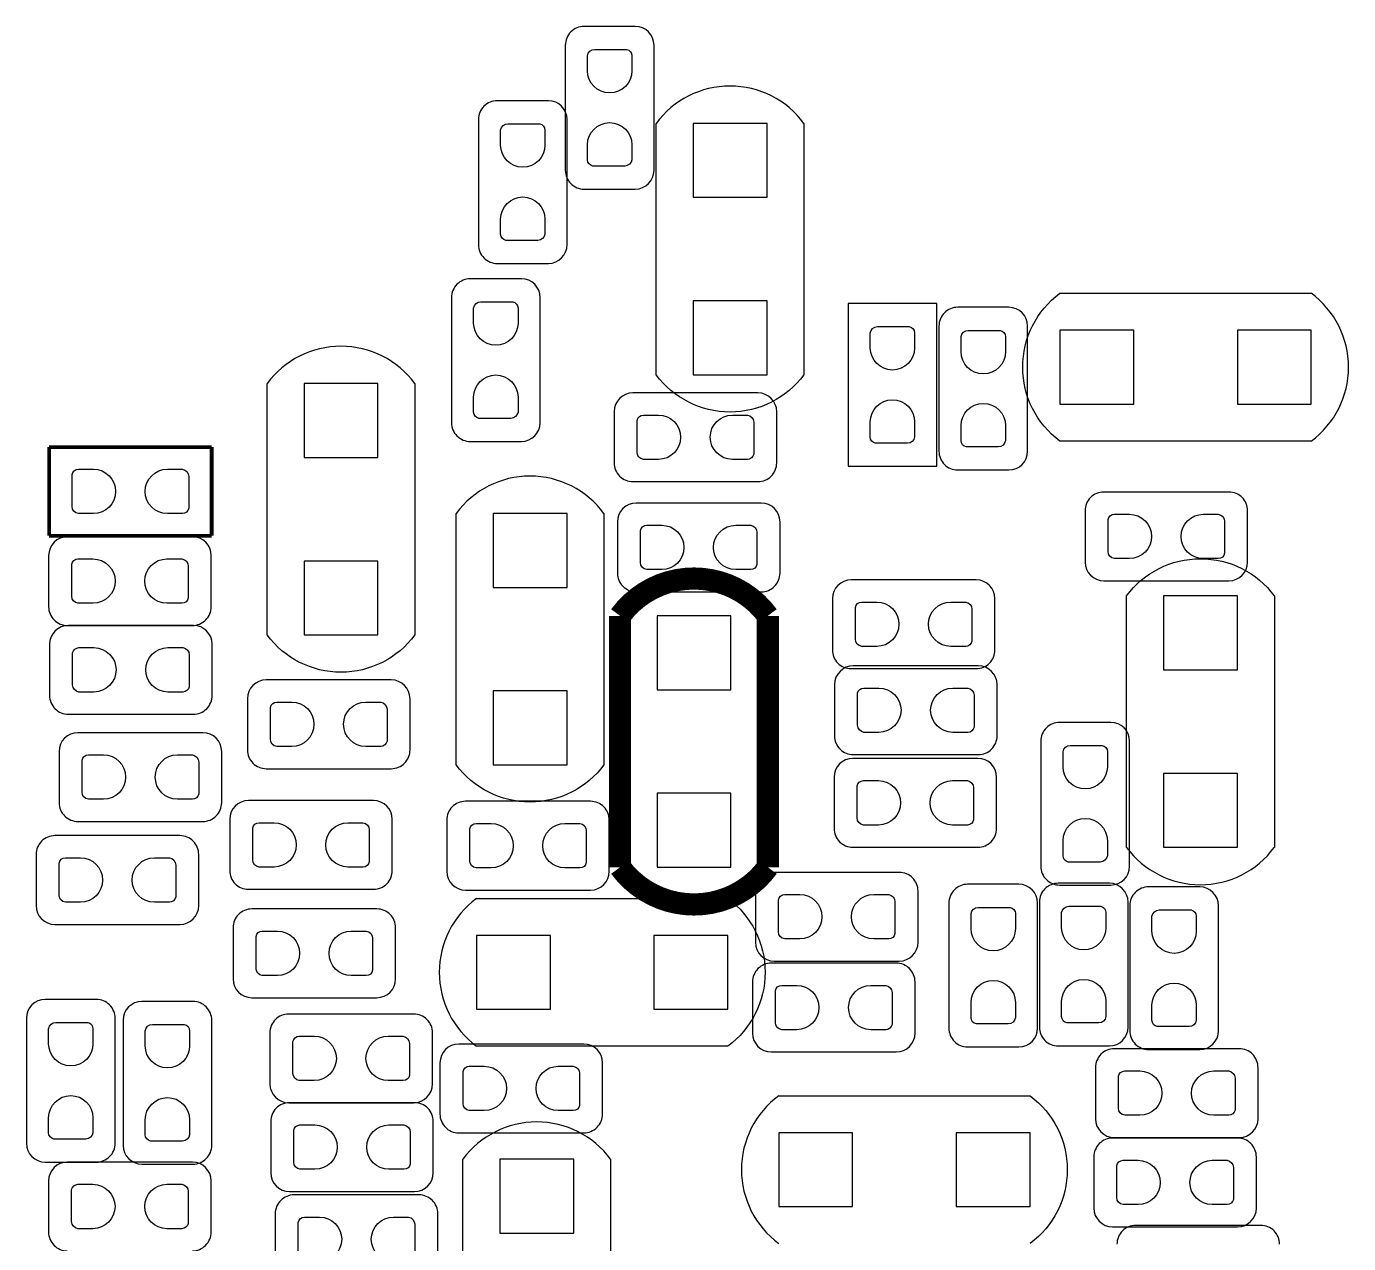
# Model space of a CAD drawing. Extents: x -19.8 to 77.6, y -11.3 to 44.7.
# Drawn here: x 33.5 to 42.44, y 23.92 to 32.15 of the extents above; entities that cross this region are included whole.
import ezdxf

# ---------------------------------------------------------------- set-up
doc = ezdxf.new("R2010")
doc.units = 0
for name, color, linetype in [('PG_ASSEMBLY_BOTTOM', 12, 'CONTINUOUS'), ('PG_SILKSCREEN_BOTTOM', 7, 'CONTINUOUS'), ('PIN_BOTTOM', 52, 'CONTINUOUS')]:
    doc.layers.add(name, color=color, linetype=linetype)

msp = doc.modelspace()

# ---------------------------------------------------------------- linework, layer by layer
at = {"layer": 'PG_ASSEMBLY_BOTTOM'}
for points in [[(37.268429, 32.149821, 0.414214), (37.141429, 32.022821)], [(37.741631, 32.022821, 0.414135), (37.614631, 32.149821)], [(38.755853, 31.494247, 0.504928), (37.756059, 31.494247)], [(36.680419, 31.64713, 0.414214), (36.553419, 31.52013)], [(37.153621, 31.52013, 0.414135), (37.026621, 31.64713)], [(37.141429, 31.176722, 0.414253), (37.268429, 31.049722)], [(37.614631, 31.049722, 0.414174), (37.741631, 31.176722)], [(36.553419, 30.674031, 0.414253), (36.680419, 30.547031)], [(37.026621, 30.547031, 0.414174), (37.153621, 30.674031)], [(36.498098, 30.443221, 0.414214), (36.371098, 30.316221)], [(36.9713, 30.316221, 0.414135), (36.8443, 30.443221)], [(40.487854, 29.345611, -0.503873), (40.487854, 30.345405)], [(42.188079, 29.345611, 0.504928), (42.188079, 30.345405)], [(39.795983, 30.250409, 0.414214), (39.668983, 30.123409)], [(40.269185, 30.123409, 0.414135), (40.142185, 30.250409)], [(36.123423, 29.734485, 0.504928), (35.123628, 29.734485)], [(38.755853, 29.794022, -0.503873), (37.756059, 29.794022)], [(37.598579, 29.671493, 0.414135), (37.471579, 29.544493)], [(38.571678, 29.544493, 0.414174), (38.444678, 29.671493)], [(36.371098, 29.470121, 0.414253), (36.498098, 29.343121)], [(36.8443, 29.343121, 0.414174), (36.9713, 29.470121)], [(39.668983, 29.27731, 0.414253), (39.795983, 29.15031)], [(40.142185, 29.15031, 0.414174), (40.269185, 29.27731)], [(37.471579, 29.198291, 0.414214), (37.598579, 29.071291)], [(38.444678, 29.071291, 0.414253), (38.571678, 29.198291)], [(37.402795, 28.856356, 0.504928), (36.403001, 28.856356)], [(40.784755, 29.000958, 0.414253), (40.657755, 28.873958)], [(41.757854, 28.873958, 0.414214), (41.630854, 29.000958)], [(37.620727, 28.926333, 0.414135), (37.493727, 28.799333)], [(38.593827, 28.799333, 0.414174), (38.466827, 28.926333)], [(33.772577, 28.698723, 0.414135), (33.645577, 28.571723)], [(34.745676, 28.571723, 0.414174), (34.618676, 28.698723)], [(40.938425, 28.298115, -0.503873), (41.938219, 28.298115)], [(37.493727, 28.453131, 0.414214), (37.620727, 28.326131)], [(38.466827, 28.326131, 0.414253), (38.593827, 28.453131)], [(40.657755, 28.527756, 0.414174), (40.784755, 28.400756)], [(41.630854, 28.400756, 0.414135), (41.757854, 28.527756)], [(39.075335, 28.406877, 0.414135), (38.948335, 28.279877)], [(40.048434, 28.279877, 0.414174), (39.921434, 28.406877)], [(33.645577, 28.225521, 0.414214), (33.772577, 28.098521)], [(34.618676, 28.098521, 0.414253), (34.745676, 28.225521)], [(33.778927, 28.098521, 0.414135), (33.651927, 27.971521)], [(34.752026, 27.971521, 0.414174), (34.625026, 28.098521)], [(36.123423, 28.034259, -0.503873), (35.123628, 28.034259)], [(38.948335, 27.933675, 0.414214), (39.075335, 27.806675)], [(39.921434, 27.806675, 0.414253), (40.048434, 27.933675)], [(39.089559, 27.825471, 0.414135), (38.962559, 27.698471)], [(40.062658, 27.698471, 0.414174), (39.935658, 27.825471)], [(35.117735, 27.730196, 0.414135), (34.990735, 27.603196)], [(36.090835, 27.603196, 0.414174), (35.963835, 27.730196)], [(33.651927, 27.625319, 0.414214), (33.778927, 27.498319)], [(34.625026, 27.498319, 0.414253), (34.752026, 27.625319)], [(33.843417, 27.373326, 0.414135), (33.716417, 27.246326)], [(34.816517, 27.246326, 0.414174), (34.689517, 27.373326)], [(40.485593, 27.443201, 0.414214), (40.358593, 27.316201)], [(40.958795, 27.316201, 0.414135), (40.831795, 27.443201)], [(38.962559, 27.352269, 0.414214), (39.089559, 27.225269)], [(39.935658, 27.225269, 0.414253), (40.062658, 27.352269)], [(34.990735, 27.256994, 0.414214), (35.117735, 27.129994)], [(35.963835, 27.129994, 0.414253), (36.090835, 27.256994)], [(39.086536, 27.199133, 0.414135), (38.959536, 27.072133)], [(40.059635, 27.072133, 0.414174), (39.932635, 27.199133)], [(37.402795, 27.156131, -0.503873), (36.403001, 27.156131)], [(33.716417, 26.900124, 0.414214), (33.843417, 26.773124)], [(34.689517, 26.773124, 0.414253), (34.816517, 26.900124)], [(34.997568, 26.914627, 0.414135), (34.870568, 26.787627)], [(35.970667, 26.787627, 0.414174), (35.843667, 26.914627)], [(36.465993, 26.909243, 0.414253), (36.338993, 26.782243)], [(37.439092, 26.782243, 0.414214), (37.312092, 26.909243)], [(33.687995, 26.677137, 0.414253), (33.560995, 26.550137)], [(34.661094, 26.550137, 0.414214), (34.534094, 26.677137)], [(38.959536, 26.725931, 0.414214), (39.086536, 26.598931)], [(39.932635, 26.598931, 0.414253), (40.059635, 26.725931)], [(40.938425, 26.597889, 0.504928), (41.938219, 26.597889)], [(34.870568, 26.441425, 0.414214), (34.997568, 26.314425)], [(35.843667, 26.314425, 0.414253), (35.970667, 26.441425)], [(36.338993, 26.436041, 0.414174), (36.465993, 26.309041)], [(37.312092, 26.309041, 0.414135), (37.439092, 26.436041)], [(38.554711, 26.428929, 0.414253), (38.427711, 26.301929)], [(39.52781, 26.301929, 0.414214), (39.40081, 26.428929)], [(40.358593, 26.470102, 0.414253), (40.485593, 26.343102)], [(40.831795, 26.343102, 0.414174), (40.958795, 26.470102)], [(39.863293, 26.348207, 0.414214), (39.736293, 26.221207)], [(40.336495, 26.221207, 0.414135), (40.209495, 26.348207)], [(40.475992, 26.355015, 0.414214), (40.348992, 26.228015)], [(40.949194, 26.228015, 0.414135), (40.822194, 26.355015)], [(41.087294, 26.330681, 0.414214), (40.960294, 26.203681)], [(41.560496, 26.203681, 0.414135), (41.433496, 26.330681)], [(36.540999, 26.252729, 0.504928), (36.540999, 25.252934)], [(38.241224, 26.252729, -0.503873), (38.241224, 25.252934)], [(33.560995, 26.203935, 0.414174), (33.687995, 26.076935)], [(34.534094, 26.076935, 0.414135), (34.661094, 26.203935)], [(35.02025, 26.181482, 0.414253), (34.89325, 26.054482)], [(35.993349, 26.054482, 0.414214), (35.866349, 26.181482)], [(38.427711, 25.955727, 0.414174), (38.554711, 25.828727)], [(39.40081, 25.828727, 0.414135), (39.52781, 25.955727)], [(38.534569, 25.814706, 0.414253), (38.407569, 25.687706)], [(39.507668, 25.687706, 0.414214), (39.380668, 25.814706)], [(34.89325, 25.70828, 0.414174), (35.02025, 25.58128)], [(35.866349, 25.58128, 0.414135), (35.993349, 25.70828)], [(33.622488, 25.569367, 0.414174), (33.495488, 25.442367)], [(34.09569, 25.442367, 0.414253), (33.96869, 25.569367)], [(34.276284, 25.555677, 0.414174), (34.149284, 25.428677)], [(34.749486, 25.428677, 0.414253), (34.622486, 25.555677)], [(35.269627, 25.470841, 0.414253), (35.142627, 25.343841)], [(36.242727, 25.343841, 0.414214), (36.115727, 25.470841)], [(38.407569, 25.341504, 0.414174), (38.534569, 25.214504)], [(39.380668, 25.214504, 0.414135), (39.507668, 25.341504)], [(39.736293, 25.375108, 0.414253), (39.863293, 25.248108)], [(40.209495, 25.248108, 0.414174), (40.336495, 25.375108)], [(40.348992, 25.381915, 0.414253), (40.475992, 25.254915)], [(40.822194, 25.254915, 0.414174), (40.949194, 25.381915)], [(40.960294, 25.357582, 0.414253), (41.087294, 25.230582)], [(41.433496, 25.230582, 0.414174), (41.560496, 25.357582)], [(36.420273, 25.267437, 0.414135), (36.293273, 25.140437)], [(37.393372, 25.140437, 0.414174), (37.266372, 25.267437)], [(40.855138, 25.235865, 0.414253), (40.728138, 25.108865)], [(41.828237, 25.108865, 0.414214), (41.701237, 25.235865)], [(35.142627, 24.997639, 0.414174), (35.269627, 24.870639)], [(36.115727, 24.870639, 0.414135), (36.242727, 24.997639)], [(35.274987, 24.870664, 0.414253), (35.147987, 24.743664)], [(36.248086, 24.743664, 0.414214), (36.121086, 24.870664)], [(38.585369, 24.918238, 0.504928), (38.585369, 23.918443)], [(40.285594, 24.918238, -0.503873), (40.285594, 23.918443)], [(36.293273, 24.794235, 0.414214), (36.420273, 24.667235)], [(37.266372, 24.667235, 0.414253), (37.393372, 24.794235)], [(37.448007, 24.488369, 0.504928), (36.448213, 24.488369)], [(40.728138, 24.762663, 0.414174), (40.855138, 24.635663)], [(41.701237, 24.635663, 0.414135), (41.828237, 24.762663)], [(40.843987, 24.63165, 0.414253), (40.716987, 24.50465)], [(41.817087, 24.50465, 0.414214), (41.690087, 24.63165)], [(33.495488, 24.596268, 0.414135), (33.622488, 24.469268)], [(33.96869, 24.469268, 0.414214), (34.09569, 24.596268)], [(34.149284, 24.582577, 0.414135), (34.276284, 24.455577)], [(34.622486, 24.455577, 0.414214), (34.749486, 24.582577)], [(33.772119, 24.46909, 0.414135), (33.645119, 24.34209)], [(34.745219, 24.34209, 0.414174), (34.618219, 24.46909)], [(35.147987, 24.397462, 0.414174), (35.274987, 24.270462)], [(36.121086, 24.270462, 0.414135), (36.248086, 24.397462)], [(35.305746, 24.247373, 0.414253), (35.178746, 24.120373)], [(36.278845, 24.120373, 0.414214), (36.151845, 24.247373)], [(40.716987, 24.158448, 0.414174), (40.843987, 24.031448)], [(41.690087, 24.031448, 0.414135), (41.817087, 24.158448)], [(33.645119, 23.995888, 0.414214), (33.772119, 23.868888)], [(34.618219, 23.868888, 0.414253), (34.745219, 23.995888)], [(41.000451, 24.041303, 0.414253), (40.873451, 23.914303)], [(41.973551, 23.914303, 0.414214), (41.846551, 24.041303)]]:
    msp.add_lwpolyline(points, format="xyb", dxfattribs=at)
for points in [[(37.614631, 32.149821), (37.268429, 32.149821)], [(37.141429, 32.022821), (37.141429, 31.176722)], [(37.741631, 31.176722), (37.741631, 32.022821)], [(37.026621, 31.64713), (36.680419, 31.64713)], [(36.553419, 31.52013), (36.553419, 30.674031)], [(37.153621, 30.674031), (37.153621, 31.52013)], [(37.755957, 29.794124), (37.755957, 31.494146)], [(38.755955, 31.494146), (38.755955, 29.794124)], [(37.268429, 31.049722), (37.614631, 31.049722)], [(36.680419, 30.547031), (37.026621, 30.547031)], [(36.8443, 30.443221), (36.498098, 30.443221)], [(40.487956, 30.345507), (42.187978, 30.345507)], [(36.371098, 30.316221), (36.371098, 29.470121)], [(36.9713, 29.470121), (36.9713, 30.316221)], [(39.654531, 30.275581), (39.054532, 30.275581)], [(39.054532, 30.275581), (39.054532, 29.175761)], [(39.654531, 29.175761), (39.654531, 30.275581)], [(40.142185, 30.250409), (39.795983, 30.250409)], [(39.668983, 30.123409), (39.668983, 29.27731)], [(40.269185, 29.27731), (40.269185, 30.123409)], [(35.123526, 28.034361), (35.123526, 29.734383)], [(36.123524, 29.734383), (36.123524, 28.034361)], [(38.444678, 29.671493), (37.598579, 29.671493)], [(37.471579, 29.544493), (37.471579, 29.198291)], [(38.571678, 29.198291), (38.571678, 29.544493)], [(36.498098, 29.343121), (36.8443, 29.343121)], [(42.187978, 29.345509), (40.487956, 29.345509)], [(39.054532, 29.175761), (39.654531, 29.175761)], [(37.598579, 29.071291), (38.444678, 29.071291)], [(39.795983, 29.15031), (40.142185, 29.15031)], [(41.630854, 29.000958), (40.784755, 29.000958)], [(38.466827, 28.926333), (37.620727, 28.926333)], [(36.402899, 27.156232), (36.402899, 28.856254)], [(37.402897, 28.856254), (37.402897, 27.156232)], [(40.657755, 28.873958), (40.657755, 28.527756)], [(41.757854, 28.527756), (41.757854, 28.873958)], [(37.493727, 28.799333), (37.493727, 28.453131)], [(38.593827, 28.453131), (38.593827, 28.799333)], [(34.618676, 28.698723), (33.772577, 28.698723)], [(33.645577, 28.571723), (33.645577, 28.225521)], [(34.745676, 28.225521), (34.745676, 28.571723)], [(39.921434, 28.406877), (39.075335, 28.406877)], [(40.784755, 28.400756), (41.630854, 28.400756)], [(37.620727, 28.326131), (38.466827, 28.326131)], [(38.948335, 28.279877), (38.948335, 27.933675)], [(40.048434, 27.933675), (40.048434, 28.279877)], [(40.938323, 26.597991), (40.938323, 28.298013)], [(41.938321, 28.298013), (41.938321, 26.597991)], [(33.772577, 28.098521), (34.618676, 28.098521)], [(34.625026, 28.098521), (33.778927, 28.098521)], [(33.651927, 27.971521), (33.651927, 27.625319)], [(34.752026, 27.625319), (34.752026, 27.971521)], [(39.935658, 27.825471), (39.089559, 27.825471)], [(35.963835, 27.730196), (35.117735, 27.730196)], [(39.075335, 27.806675), (39.921434, 27.806675)], [(38.962559, 27.698471), (38.962559, 27.352269)], [(40.062658, 27.352269), (40.062658, 27.698471)], [(34.990735, 27.603196), (34.990735, 27.256994)], [(36.090835, 27.256994), (36.090835, 27.603196)], [(33.778927, 27.498319), (34.625026, 27.498319)], [(34.689517, 27.373326), (33.843417, 27.373326)], [(40.831795, 27.443201), (40.485593, 27.443201)], [(40.358593, 27.316201), (40.358593, 26.470102)], [(40.958795, 26.470102), (40.958795, 27.316201)], [(33.716417, 27.246326), (33.716417, 26.900124)], [(34.816517, 26.900124), (34.816517, 27.246326)], [(39.932635, 27.199133), (39.086536, 27.199133)], [(39.089559, 27.225269), (39.935658, 27.225269)], [(35.117735, 27.129994), (35.963835, 27.129994)], [(38.959536, 27.072133), (38.959536, 26.725931)], [(40.059635, 26.725931), (40.059635, 27.072133)], [(35.843667, 26.914627), (34.997568, 26.914627)], [(37.312092, 26.909243), (36.465993, 26.909243)], [(33.843417, 26.773124), (34.689517, 26.773124)], [(34.870568, 26.787627), (34.870568, 26.441425)], [(35.970667, 26.441425), (35.970667, 26.787627)], [(36.338993, 26.782243), (36.338993, 26.436041)], [(37.439092, 26.436041), (37.439092, 26.782243)], [(34.534094, 26.677137), (33.687995, 26.677137)], [(39.086536, 26.598931), (39.932635, 26.598931)], [(33.560995, 26.550137), (33.560995, 26.203935)], [(34.661094, 26.203935), (34.661094, 26.550137)], [(39.40081, 26.428929), (38.554711, 26.428929)], [(34.997568, 26.314425), (35.843667, 26.314425)], [(36.465993, 26.309041), (37.312092, 26.309041)], [(38.427711, 26.301929), (38.427711, 25.955727)], [(39.52781, 25.955727), (39.52781, 26.301929)], [(40.209495, 26.348207), (39.863293, 26.348207)], [(40.822194, 26.355015), (40.475992, 26.355015)], [(40.485593, 26.343102), (40.831795, 26.343102)], [(41.433496, 26.330681), (41.087294, 26.330681)], [(36.5411, 26.25283), (38.241122, 26.25283)], [(39.736293, 26.221207), (39.736293, 25.375108)], [(40.336495, 25.375108), (40.336495, 26.221207)], [(40.348992, 26.228015), (40.348992, 25.381915)], [(40.949194, 25.381915), (40.949194, 26.228015)], [(35.866349, 26.181482), (35.02025, 26.181482)], [(40.960294, 26.203681), (40.960294, 25.357582)], [(41.560496, 25.357582), (41.560496, 26.203681)], [(33.687995, 26.076935), (34.534094, 26.076935)], [(34.89325, 26.054482), (34.89325, 25.70828)], [(35.993349, 25.70828), (35.993349, 26.054482)], [(39.380668, 25.814706), (38.534569, 25.814706)], [(38.554711, 25.828727), (39.40081, 25.828727)], [(38.407569, 25.687706), (38.407569, 25.341504)], [(39.507668, 25.341504), (39.507668, 25.687706)], [(33.96869, 25.569367), (33.622488, 25.569367)], [(34.622486, 25.555677), (34.276284, 25.555677)], [(35.02025, 25.58128), (35.866349, 25.58128)], [(33.495488, 25.442367), (33.495488, 24.596268)], [(34.09569, 24.596268), (34.09569, 25.442367)], [(34.149284, 25.428677), (34.149284, 24.582577)], [(34.749486, 24.582577), (34.749486, 25.428677)], [(36.115727, 25.470841), (35.269627, 25.470841)], [(35.142627, 25.343841), (35.142627, 24.997639)], [(36.242727, 24.997639), (36.242727, 25.343841)], [(37.266372, 25.267437), (36.420273, 25.267437)], [(38.241122, 25.252832), (36.5411, 25.252832)], [(39.863293, 25.248108), (40.209495, 25.248108)], [(40.475992, 25.254915), (40.822194, 25.254915)], [(41.701237, 25.235865), (40.855138, 25.235865)], [(41.087294, 25.230582), (41.433496, 25.230582)], [(36.293273, 25.140437), (36.293273, 24.794235)], [(37.393372, 24.794235), (37.393372, 25.140437)], [(38.534569, 25.214504), (39.380668, 25.214504)], [(40.728138, 25.108865), (40.728138, 24.762663)], [(41.828237, 24.762663), (41.828237, 25.108865)], [(35.269627, 24.870639), (36.115727, 24.870639)], [(36.121086, 24.870664), (35.274987, 24.870664)], [(38.58547, 24.91834), (40.285492, 24.91834)], [(35.147987, 24.743664), (35.147987, 24.397462)], [(36.248086, 24.397462), (36.248086, 24.743664)], [(36.420273, 24.667235), (37.266372, 24.667235)], [(41.690087, 24.63165), (40.843987, 24.63165)], [(40.855138, 24.635663), (41.701237, 24.635663)], [(33.622488, 24.469268), (33.96869, 24.469268)], [(34.618219, 24.46909), (33.772119, 24.46909)], [(34.276284, 24.455577), (34.622486, 24.455577)], [(36.448111, 22.788245), (36.448111, 24.488267)], [(37.448109, 24.488267), (37.448109, 22.788245)], [(40.716987, 24.50465), (40.716987, 24.158448)], [(41.817087, 24.158448), (41.817087, 24.50465)], [(33.645119, 24.34209), (33.645119, 23.995888)], [(34.745219, 23.995888), (34.745219, 24.34209)], [(35.274987, 24.270462), (36.121086, 24.270462)], [(36.151845, 24.247373), (35.305746, 24.247373)], [(35.178746, 24.120373), (35.178746, 23.774171)], [(36.278845, 23.774171), (36.278845, 24.120373)], [(40.843987, 24.031448), (41.690087, 24.031448)], [(41.846551, 24.041303), (41.000451, 24.041303)]]:
    msp.add_lwpolyline(points, dxfattribs=at)
for points, const_width in [([(33.648904, 29.305275), (33.648904, 28.705277)], 0.0254), ([(34.748724, 29.305275), (33.648904, 29.305275)], 0.0254), ([(34.748724, 28.705277), (34.748724, 29.305275)], 0.0254), ([(33.648904, 28.705277), (34.748724, 28.705277)], 0.0254), ([(37.511609, 26.4636), (37.511609, 28.163622)], 0.100101), ([(38.511607, 28.163622), (38.511607, 26.4636)], 0.100101)]:
    msp.add_lwpolyline(points, dxfattribs=dict(at, const_width=const_width))
at = {"layer": 'PG_ASSEMBLY_BOTTOM', "const_width": 0.100101}
for points in [[(38.511505, 28.163723, 0.504928), (37.511711, 28.163723)], [(38.511505, 26.463498, -0.503873), (37.511711, 26.463498)]]:
    msp.add_lwpolyline(points, format="xyb", dxfattribs=at)
at = {"layer": 'PG_SILKSCREEN_BOTTOM'}
for points in [[(38.755853, 31.494247, 0.504928), (37.756059, 31.494247)], [(40.487854, 29.345611, -0.503873), (40.487854, 30.345405)], [(42.188079, 29.345611, 0.504928), (42.188079, 30.345405)], [(36.123423, 29.734485, 0.504928), (35.123628, 29.734485)], [(38.755853, 29.794022, -0.503873), (37.756059, 29.794022)], [(37.402795, 28.856356, 0.504928), (36.403001, 28.856356)], [(40.938425, 28.298115, -0.503873), (41.938219, 28.298115)], [(36.123423, 28.034259, -0.503873), (35.123628, 28.034259)], [(37.402795, 27.156131, -0.503873), (36.403001, 27.156131)], [(40.938425, 26.597889, 0.504928), (41.938219, 26.597889)], [(36.540999, 26.252729, 0.504928), (36.540999, 25.252934)], [(38.241224, 26.252729, -0.503873), (38.241224, 25.252934)], [(38.585369, 24.918238, 0.504928), (38.585369, 23.918443)], [(40.285594, 24.918238, -0.503873), (40.285594, 23.918443)], [(37.448007, 24.488369, 0.504928), (36.448213, 24.488369)]]:
    msp.add_lwpolyline(points, format="xyb", dxfattribs=at)
for points in [[(37.755957, 29.794124), (37.755957, 31.494146)], [(38.755955, 31.494146), (38.755955, 29.794124)], [(40.487956, 30.345507), (42.187978, 30.345507)], [(35.123526, 28.034361), (35.123526, 29.734383)], [(36.123524, 29.734383), (36.123524, 28.034361)], [(42.187978, 29.345509), (40.487956, 29.345509)], [(36.402899, 27.156232), (36.402899, 28.856254)], [(37.402897, 28.856254), (37.402897, 27.156232)], [(40.938323, 26.597991), (40.938323, 28.298013)], [(41.938321, 28.298013), (41.938321, 26.597991)], [(36.5411, 26.25283), (38.241122, 26.25283)], [(38.241122, 25.252832), (36.5411, 25.252832)], [(38.58547, 24.91834), (40.285492, 24.91834)], [(36.448111, 22.788245), (36.448111, 24.488267)], [(37.448109, 24.488267), (37.448109, 22.788245)]]:
    msp.add_lwpolyline(points, dxfattribs=at)
at = {"layer": 'PG_SILKSCREEN_BOTTOM', "const_width": 0.150089}
for points in [[(38.511505, 28.163723, 0.504928), (37.511711, 28.163723)], [(38.511505, 26.463498, -0.503873), (37.511711, 26.463498)]]:
    msp.add_lwpolyline(points, format="xyb", dxfattribs=at)
for points in [[(37.511609, 26.4636), (37.511609, 28.163622)], [(38.511607, 28.163622), (38.511607, 26.4636)]]:
    msp.add_lwpolyline(points, dxfattribs=at)
at = {"layer": 'PIN_BOTTOM'}
for points in [[(37.291543, 31.849771), (37.291543, 31.951371, -0.376179), (37.340032, 31.993865), (37.555932, 31.993865, -0.366061), (37.591721, 31.951371), (37.591721, 31.849771, -0.999182)], [(36.703533, 31.34708), (36.703533, 31.44868, -0.376179), (36.752022, 31.491174), (36.967922, 31.491174, -0.366061), (37.003711, 31.44868), (37.003711, 31.34708, -0.999182)], [(37.591721, 31.349493), (37.591721, 31.247893, -0.376179), (37.543232, 31.205399), (37.327332, 31.205399, -0.366061), (37.291543, 31.247893), (37.291543, 31.349493, -0.999182)], [(37.003711, 30.846801), (37.003711, 30.745201, -0.376179), (36.955222, 30.702707), (36.739322, 30.702707, -0.366061), (36.703533, 30.745201), (36.703533, 30.846801, -0.999182)], [(36.521212, 30.143171), (36.521212, 30.244771, -0.376179), (36.569701, 30.287265), (36.785601, 30.287265, -0.366061), (36.821389, 30.244771), (36.821389, 30.143171, -0.999182)], [(39.204443, 29.97581), (39.204443, 30.07741, -0.376179), (39.252931, 30.119904), (39.468831, 30.119904, -0.366061), (39.50462, 30.07741), (39.50462, 29.97581, -0.999182)], [(39.819097, 29.950359), (39.819097, 30.051959, -0.376179), (39.867586, 30.094453), (40.083486, 30.094453, -0.366061), (40.119275, 30.051959), (40.119275, 29.950359, -0.999182)], [(36.821389, 29.642892), (36.821389, 29.541292, -0.376179), (36.772901, 29.498798), (36.557001, 29.498798, -0.366061), (36.521212, 29.541292), (36.521212, 29.642892, -0.999182)], [(39.50462, 29.475532), (39.50462, 29.373932, -0.376179), (39.456131, 29.331437), (39.240231, 29.331437, -0.366061), (39.204443, 29.373932), (39.204443, 29.475532, -0.999182)], [(37.771629, 29.221405), (37.670029, 29.221405, -0.376179), (37.627535, 29.269893), (37.627535, 29.485793, -0.366061), (37.670029, 29.521582), (37.771629, 29.521582, -0.999182)], [(38.271907, 29.521582), (38.373507, 29.521582, -0.376179), (38.416001, 29.473093), (38.416001, 29.257193, -0.366061), (38.373507, 29.221405), (38.271907, 29.221405, -0.999182)], [(40.119275, 29.450081), (40.119275, 29.348481, -0.376179), (40.070786, 29.305987), (39.854886, 29.305987, -0.366061), (39.819097, 29.348481), (39.819097, 29.450081, -0.999182)], [(33.948675, 28.855187), (33.847075, 28.855187, -0.376179), (33.804581, 28.903676), (33.804581, 29.119576, -0.366061), (33.847075, 29.155365), (33.948675, 29.155365, -0.999182)], [(34.448953, 29.155365), (34.550553, 29.155365, -0.376179), (34.593047, 29.106876), (34.593047, 28.890976, -0.366061), (34.550553, 28.855187), (34.448953, 28.855187, -0.999182)], [(40.957525, 28.550667), (40.855925, 28.550667, -0.376179), (40.813431, 28.599155), (40.813431, 28.815055, -0.366061), (40.855925, 28.850844), (40.957525, 28.850844, -0.999182)], [(41.457804, 28.850844), (41.559404, 28.850844, -0.376179), (41.601898, 28.802355), (41.601898, 28.586455, -0.366061), (41.559404, 28.550667), (41.457804, 28.550667, -0.999182)], [(37.793778, 28.476245), (37.692178, 28.476245, -0.376179), (37.649683, 28.524733), (37.649683, 28.740633, -0.366061), (37.692178, 28.776422), (37.793778, 28.776422, -0.999182)], [(38.294056, 28.776422), (38.395656, 28.776422, -0.376179), (38.43815, 28.727933), (38.43815, 28.512033, -0.366061), (38.395656, 28.476245), (38.294056, 28.476245, -0.999182)], [(33.945627, 28.248635), (33.844027, 28.248635, -0.376179), (33.801533, 28.297124), (33.801533, 28.513024, -0.366061), (33.844027, 28.548813), (33.945627, 28.548813, -0.999182)], [(34.445905, 28.548813), (34.547505, 28.548813, -0.376179), (34.589999, 28.500324), (34.589999, 28.284424, -0.366061), (34.547505, 28.248635), (34.445905, 28.248635, -0.999182)], [(39.248385, 27.956789), (39.146785, 27.956789, -0.376179), (39.104291, 28.005278), (39.104291, 28.221178, -0.366061), (39.146785, 28.256967), (39.248385, 28.256967, -0.999182)], [(39.748663, 28.256967), (39.850263, 28.256967, -0.376179), (39.892757, 28.208478), (39.892757, 27.992578, -0.366061), (39.850263, 27.956789), (39.748663, 27.956789, -0.999182)], [(33.951977, 27.648433), (33.850377, 27.648433, -0.376179), (33.807883, 27.696922), (33.807883, 27.912822, -0.366061), (33.850377, 27.948611), (33.951977, 27.948611, -0.999182)], [(34.452255, 27.948611), (34.553855, 27.948611, -0.376179), (34.596349, 27.900122), (34.596349, 27.684222, -0.366061), (34.553855, 27.648433), (34.452255, 27.648433, -0.999182)], [(39.262609, 27.375383), (39.161009, 27.375383, -0.376179), (39.118515, 27.423872), (39.118515, 27.639772, -0.366061), (39.161009, 27.675561), (39.262609, 27.675561, -0.999182)], [(39.762887, 27.675561), (39.864487, 27.675561, -0.376179), (39.906981, 27.627072), (39.906981, 27.411172, -0.366061), (39.864487, 27.375383), (39.762887, 27.375383, -0.999182)], [(35.290785, 27.280108), (35.189185, 27.280108, -0.376179), (35.146691, 27.328597), (35.146691, 27.544497, -0.366061), (35.189185, 27.580285), (35.290785, 27.580285, -0.999182)], [(35.791064, 27.580285), (35.892664, 27.580285, -0.376179), (35.935158, 27.531797), (35.935158, 27.315897, -0.366061), (35.892664, 27.280108), (35.791064, 27.280108, -0.999182)], [(40.508707, 27.143151), (40.508707, 27.244751, -0.376179), (40.557196, 27.287245), (40.773096, 27.287245, -0.366061), (40.808885, 27.244751), (40.808885, 27.143151, -0.999182)], [(34.016467, 26.923238), (33.914867, 26.923238, -0.376179), (33.872373, 26.971727), (33.872373, 27.187627, -0.366061), (33.914867, 27.223415), (34.016467, 27.223415, -0.999182)], [(34.516746, 27.223415), (34.618346, 27.223415, -0.376179), (34.66084, 27.174927), (34.66084, 26.959027, -0.366061), (34.618346, 26.923238), (34.516746, 26.923238, -0.999182)], [(39.259586, 26.749045), (39.157986, 26.749045, -0.376179), (39.115492, 26.797533), (39.115492, 27.013433, -0.366061), (39.157986, 27.049222), (39.259586, 27.049222, -0.999182)], [(39.759865, 27.049222), (39.861465, 27.049222, -0.376179), (39.903959, 27.000733), (39.903959, 26.784833, -0.366061), (39.861465, 26.749045), (39.759865, 26.749045, -0.999182)], [(35.170618, 26.464539), (35.069018, 26.464539, -0.376179), (35.026524, 26.513028), (35.026524, 26.728928, -0.366061), (35.069018, 26.764717), (35.170618, 26.764717, -0.999182)], [(35.670896, 26.764717), (35.772496, 26.764717, -0.376179), (35.814991, 26.716228), (35.814991, 26.500328, -0.366061), (35.772496, 26.464539), (35.670896, 26.464539, -0.999182)], [(36.638763, 26.458951), (36.537163, 26.458951, -0.376179), (36.494669, 26.50744), (36.494669, 26.72334, -0.366061), (36.537163, 26.759129), (36.638763, 26.759129, -0.999182)], [(37.139042, 26.759129), (37.240642, 26.759129, -0.376179), (37.283136, 26.71064), (37.283136, 26.49474, -0.366061), (37.240642, 26.458951), (37.139042, 26.458951, -0.999182)], [(40.808885, 26.642873), (40.808885, 26.541273, -0.376179), (40.760396, 26.498779), (40.544496, 26.498779, -0.366061), (40.508707, 26.541273), (40.508707, 26.642873, -0.999182)], [(33.860765, 26.226846), (33.759165, 26.226846, -0.376179), (33.716671, 26.275335), (33.716671, 26.491235, -0.366061), (33.759165, 26.527023), (33.860765, 26.527023, -0.999182)], [(34.361044, 26.527023), (34.462644, 26.527023, -0.376179), (34.505138, 26.478535), (34.505138, 26.262635, -0.366061), (34.462644, 26.226846), (34.361044, 26.226846, -0.999182)], [(38.727482, 25.978637), (38.625882, 25.978637, -0.376179), (38.583387, 26.027126), (38.583387, 26.243026, -0.366061), (38.625882, 26.278815), (38.727482, 26.278815, -0.999182)], [(39.22776, 26.278815), (39.32936, 26.278815, -0.376179), (39.371854, 26.230326), (39.371854, 26.014426, -0.366061), (39.32936, 25.978637), (39.22776, 25.978637, -0.999182)], [(39.886407, 26.048157), (39.886407, 26.149757, -0.376179), (39.934896, 26.192251), (40.150796, 26.192251, -0.366061), (40.186585, 26.149757), (40.186585, 26.048157, -0.999182)], [(40.499106, 26.054964), (40.499106, 26.156564, -0.376179), (40.547595, 26.199059), (40.763495, 26.199059, -0.366061), (40.799283, 26.156564), (40.799283, 26.054964, -0.999182)], [(41.110408, 26.030631), (41.110408, 26.132231, -0.376179), (41.158897, 26.174725), (41.374797, 26.174725, -0.366061), (41.410585, 26.132231), (41.410585, 26.030631, -0.999182)], [(35.193021, 25.731191), (35.091421, 25.731191, -0.376179), (35.048927, 25.779679), (35.048927, 25.995579, -0.366061), (35.091421, 26.031368), (35.193021, 26.031368, -0.999182)], [(35.693299, 26.031368), (35.794899, 26.031368, -0.376179), (35.837393, 25.982879), (35.837393, 25.766979, -0.366061), (35.794899, 25.731191), (35.693299, 25.731191, -0.999182)], [(40.186585, 25.547879), (40.186585, 25.446279, -0.376179), (40.138096, 25.403785), (39.922196, 25.403785, -0.366061), (39.886407, 25.446279), (39.886407, 25.547879, -0.999182)], [(40.799283, 25.554686), (40.799283, 25.453086, -0.376179), (40.750795, 25.410592), (40.534895, 25.410592, -0.366061), (40.499106, 25.453086), (40.499106, 25.554686, -0.999182)], [(41.410585, 25.530353), (41.410585, 25.428753, -0.376179), (41.362097, 25.386259), (41.146197, 25.386259, -0.366061), (41.110408, 25.428753), (41.110408, 25.530353, -0.999182)], [(38.707339, 25.364415), (38.605739, 25.364415, -0.376179), (38.563245, 25.412903), (38.563245, 25.628803, -0.366061), (38.605739, 25.664592), (38.707339, 25.664592, -0.999182)], [(39.207618, 25.664592), (39.309218, 25.664592, -0.376179), (39.351712, 25.616103), (39.351712, 25.400203, -0.366061), (39.309218, 25.364415), (39.207618, 25.364415, -0.999182)], [(33.645399, 25.269596), (33.645399, 25.371196, -0.376179), (33.693887, 25.413691), (33.909787, 25.413691, -0.366061), (33.945576, 25.371196), (33.945576, 25.269596, -0.999182)], [(34.299195, 25.255906), (34.299195, 25.357506, -0.376179), (34.347683, 25.4), (34.563583, 25.4, -0.366061), (34.599372, 25.357506), (34.599372, 25.255906, -0.999182)], [(35.442398, 25.020549), (35.340798, 25.020549, -0.376179), (35.298304, 25.069038), (35.298304, 25.284938, -0.366061), (35.340798, 25.320727), (35.442398, 25.320727, -0.999182)], [(35.942676, 25.320727), (36.044276, 25.320727, -0.376179), (36.086771, 25.272238), (36.086771, 25.056338, -0.366061), (36.044276, 25.020549), (35.942676, 25.020549, -0.999182)], [(36.593323, 24.817349), (36.491723, 24.817349, -0.376179), (36.449229, 24.865838), (36.449229, 25.081738, -0.366061), (36.491723, 25.117527), (36.593323, 25.117527, -0.999182)], [(37.093601, 25.117527), (37.195201, 25.117527, -0.376179), (37.237695, 25.069038), (37.237695, 24.853138, -0.366061), (37.195201, 24.817349), (37.093601, 24.817349, -0.999182)], [(41.027909, 24.785574), (40.926309, 24.785574, -0.376179), (40.883815, 24.834063), (40.883815, 25.049963, -0.366061), (40.926309, 25.085751), (41.027909, 25.085751, -0.999182)], [(41.528187, 25.085751), (41.629787, 25.085751, -0.376179), (41.672281, 25.037263), (41.672281, 24.821363, -0.366061), (41.629787, 24.785574), (41.528187, 24.785574, -0.999182)], [(33.945576, 24.769318), (33.945576, 24.667718, -0.376179), (33.897087, 24.625224), (33.681187, 24.625224, -0.366061), (33.645399, 24.667718), (33.645399, 24.769318, -0.999182)], [(34.599372, 24.755627), (34.599372, 24.654027, -0.376179), (34.550883, 24.611533), (34.334983, 24.611533, -0.366061), (34.299195, 24.654027), (34.299195, 24.755627, -0.999182)], [(35.447757, 24.420373), (35.346157, 24.420373, -0.376179), (35.303663, 24.468861), (35.303663, 24.684761, -0.366061), (35.346157, 24.72055), (35.447757, 24.72055, -0.999182)], [(35.948036, 24.72055), (36.049636, 24.72055, -0.376179), (36.09213, 24.672061), (36.09213, 24.456161, -0.366061), (36.049636, 24.420373), (35.948036, 24.420373, -0.999182)], [(41.016758, 24.181359), (40.915158, 24.181359, -0.376179), (40.872664, 24.229847), (40.872664, 24.445747, -0.366061), (40.915158, 24.481536), (41.016758, 24.481536, -0.999182)], [(41.517037, 24.481536), (41.618637, 24.481536, -0.376179), (41.661131, 24.433047), (41.661131, 24.217147, -0.366061), (41.618637, 24.181359), (41.517037, 24.181359, -0.999182)], [(33.94517, 24.019002), (33.84357, 24.019002, -0.376179), (33.801075, 24.067491), (33.801075, 24.283391, -0.366061), (33.84357, 24.319179), (33.94517, 24.319179, -0.999182)], [(34.445448, 24.319179), (34.547048, 24.319179, -0.376179), (34.589542, 24.270691), (34.589542, 24.054791, -0.366061), (34.547048, 24.019002), (34.445448, 24.019002, -0.999182)], [(35.478517, 23.797082), (35.376917, 23.797082, -0.376179), (35.334423, 23.845571), (35.334423, 24.061471, -0.366061), (35.376917, 24.097259), (35.478517, 24.097259, -0.999182)], [(35.978795, 24.097259), (36.080395, 24.097259, -0.376179), (36.122889, 24.048771), (36.122889, 23.832871, -0.366061), (36.080395, 23.797082), (35.978795, 23.797082, -0.999182)]]:
    msp.add_lwpolyline(points, format="xyb", close=True, dxfattribs=at)
for points in [[(38.00602, 30.994198), (38.505892, 30.994198), (38.505892, 31.49407), (38.00602, 31.49407)], [(38.00602, 29.7942), (38.505892, 29.7942), (38.505892, 30.294072), (38.00602, 30.294072)], [(40.488032, 30.095444), (40.488032, 29.595572), (40.987904, 29.595572), (40.987904, 30.095444)], [(41.688029, 30.095444), (41.688029, 29.595572), (42.187901, 29.595572), (42.187901, 30.095444)], [(35.373589, 29.234435), (35.873461, 29.234435), (35.873461, 29.734307), (35.373589, 29.734307)], [(36.652962, 28.356306), (37.152834, 28.356306), (37.152834, 28.856178), (36.652962, 28.856178)], [(35.373589, 28.034437), (35.873461, 28.034437), (35.873461, 28.534309), (35.373589, 28.534309)], [(41.688258, 28.297937), (41.188386, 28.297937), (41.188386, 27.798065), (41.688258, 27.798065)], [(37.761672, 27.663673), (38.261544, 27.663673), (38.261544, 28.163545), (37.761672, 28.163545)], [(36.652962, 27.156308), (37.152834, 27.156308), (37.152834, 27.65618), (36.652962, 27.65618)], [(41.688258, 27.097939), (41.188386, 27.097939), (41.188386, 26.598067), (41.688258, 26.598067)], [(37.761672, 26.463676), (38.261544, 26.463676), (38.261544, 26.963548), (37.761672, 26.963548)], [(37.041049, 25.502895), (37.041049, 26.002767), (36.541177, 26.002767), (36.541177, 25.502895)], [(38.241046, 25.502895), (38.241046, 26.002767), (37.741174, 26.002767), (37.741174, 25.502895)], [(39.085418, 24.168405), (39.085418, 24.668277), (38.585546, 24.668277), (38.585546, 24.168405)], [(40.285416, 24.168405), (40.285416, 24.668277), (39.785544, 24.668277), (39.785544, 24.168405)], [(36.698174, 23.988319), (37.198046, 23.988319), (37.198046, 24.488191), (36.698174, 24.488191)]]:
    msp.add_lwpolyline(points, close=True, dxfattribs=at)

doc.saveas('drawing.dxf')
